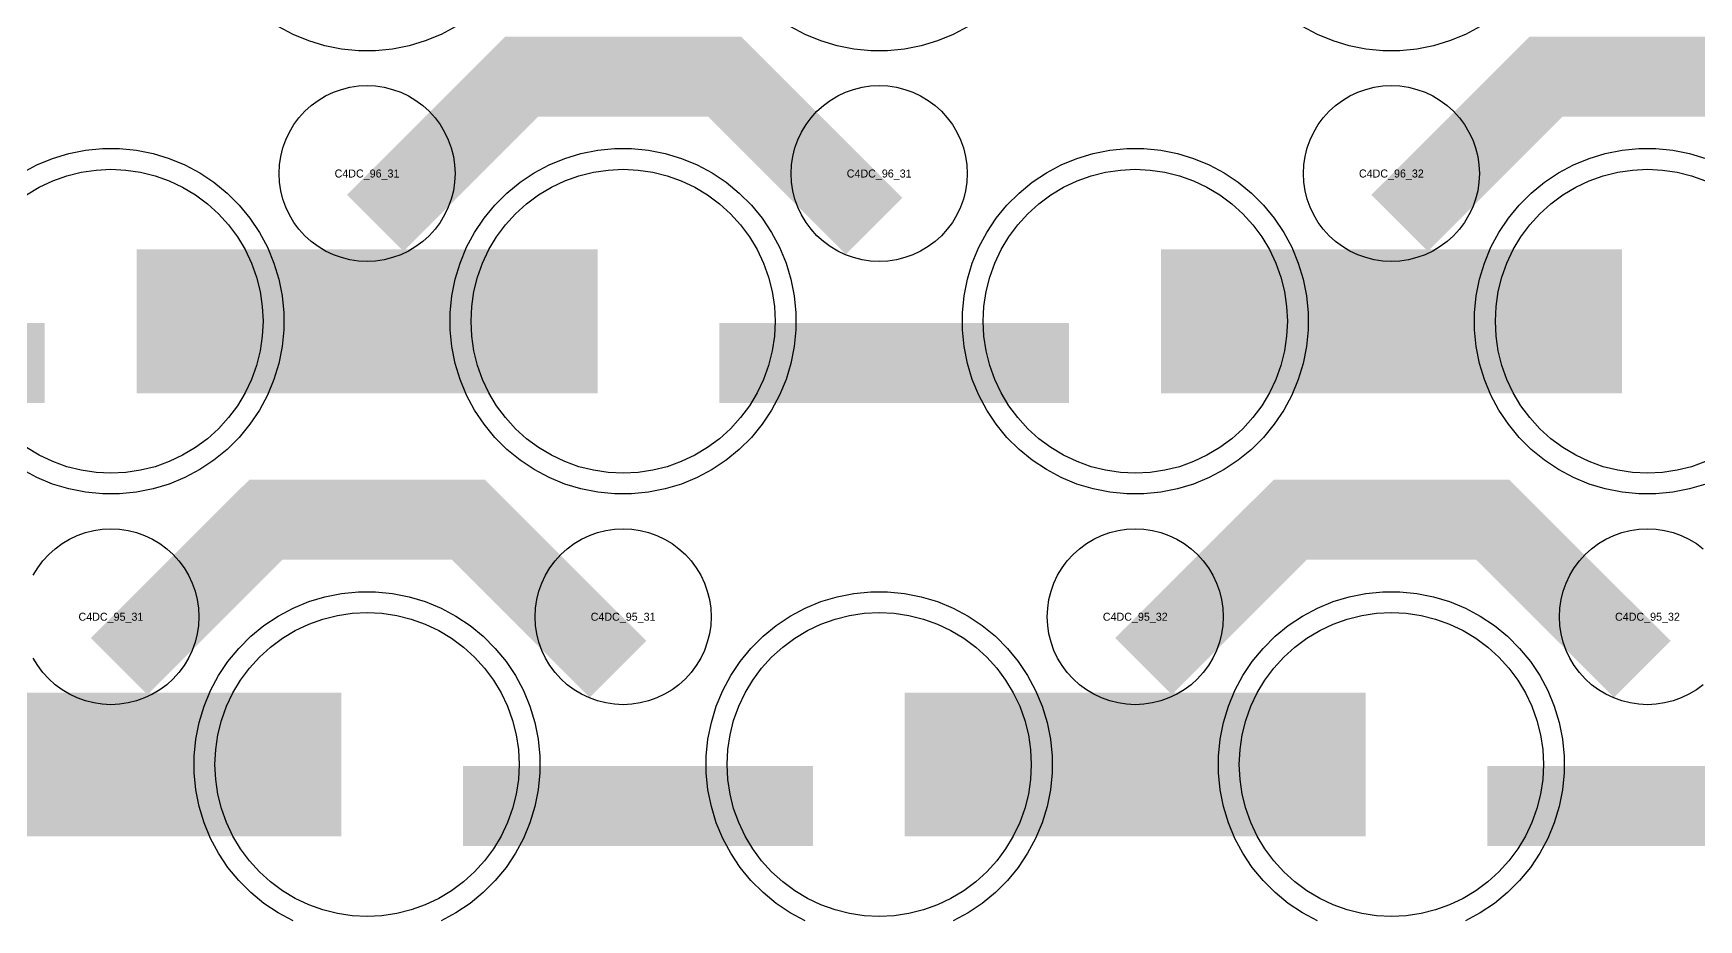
# Model space of a CAD drawing. Extents: x -11880 to 11880, y -14992 to 14992.
# Drawn here: x -2104 to -1584, y -1725 to -1447 of the extents above; entities that cross this region are included whole.
import ezdxf
from ezdxf.enums import TextEntityAlignment as Align

# ---------------------------------------------------------------- set-up
doc = ezdxf.new("R2010")
doc.units = 0
doc.header["$MEASUREMENT"] = 0
for name, color, linetype in [('GDS_775_DT_237', 138, 'CONTINUOUS'), ('RDL1_FS', 34, 'CONTINUOUS'), ('RDL_BS', 160, 'CONTINUOUS')]:
    doc.layers.add(name, color=color, linetype=linetype)

msp = doc.modelspace()

# ---------------------------------------------------------------- linework, layer by layer
at = {"layer": 'RDL1_FS'}
for points in [[(-2106.395, -1497.913), (-2102.395, -1495.515), (-2098.181, -1493.523), (-2093.791, -1491.951), (-2089.268, -1490.819), (-2084.657, -1490.135), (-2080, -1489.906), (-2075.343, -1490.135), (-2070.732, -1490.819), (-2066.209, -1491.951), (-2061.819, -1493.523), (-2057.605, -1495.515), (-2053.605, -1497.913), (-2049.86, -1500.691), (-2046.406, -1503.821), (-2043.276, -1507.275), (-2040.498, -1511.02), (-2038.1, -1515.02), (-2036.108, -1519.234), (-2034.536, -1523.624), (-2033.404, -1528.147), (-2032.72, -1532.758), (-2032.491, -1537.415), (-2032.72, -1542.072), (-2033.404, -1546.683), (-2034.536, -1551.206), (-2036.108, -1555.596), (-2038.1, -1559.81), (-2040.498, -1563.81), (-2043.276, -1567.555), (-2046.406, -1571.009), (-2049.86, -1574.139), (-2053.605, -1576.917), (-2057.605, -1579.315), (-2061.819, -1581.307), (-2066.209, -1582.879), (-2070.732, -1584.011), (-2075.343, -1584.695), (-2080, -1584.924), (-2084.657, -1584.695), (-2089.268, -1584.011), (-2093.791, -1582.879), (-2098.181, -1581.307), (-2102.395, -1579.315), (-2106.395, -1576.917)], [(-1581.819, -1581.307), (-1586.209, -1582.879), (-1590.732, -1584.011), (-1595.343, -1584.695), (-1600, -1584.924), (-1604.657, -1584.695), (-1609.268, -1584.011), (-1613.791, -1582.879), (-1618.181, -1581.307), (-1622.395, -1579.315), (-1626.395, -1576.917), (-1630.14, -1574.139), (-1633.594, -1571.009), (-1636.724, -1567.555), (-1639.502, -1563.81), (-1641.9, -1559.81), (-1643.892, -1555.596), (-1645.464, -1551.206), (-1646.596, -1546.683), (-1647.28, -1542.072), (-1647.509, -1537.415), (-1647.28, -1532.758), (-1646.596, -1528.147), (-1645.464, -1523.624), (-1643.892, -1519.234), (-1641.9, -1515.02), (-1639.502, -1511.02), (-1636.724, -1507.275), (-1633.594, -1503.821), (-1630.14, -1500.691), (-1626.395, -1497.913), (-1622.395, -1495.515), (-1618.181, -1493.523), (-1613.791, -1491.951), (-1609.268, -1490.819), (-1604.657, -1490.135), (-1600, -1489.906), (-1595.343, -1490.135), (-1590.732, -1490.819), (-1586.209, -1491.951), (-1581.819, -1493.523)]]:
    msp.add_lwpolyline(points, dxfattribs=at)
for points in [[(-1920, -1584.924), (-1924.657, -1584.695), (-1929.268, -1584.011), (-1933.791, -1582.879), (-1938.181, -1581.307), (-1942.395, -1579.315), (-1946.395, -1576.917), (-1950.14, -1574.139), (-1953.594, -1571.009), (-1956.724, -1567.555), (-1959.502, -1563.81), (-1961.9, -1559.81), (-1963.892, -1555.596), (-1965.464, -1551.206), (-1966.596, -1546.683), (-1967.28, -1542.072), (-1967.509, -1537.415), (-1967.28, -1532.758), (-1966.596, -1528.147), (-1965.464, -1523.624), (-1963.892, -1519.234), (-1961.9, -1515.02), (-1959.502, -1511.02), (-1956.724, -1507.275), (-1953.594, -1503.821), (-1950.14, -1500.691), (-1946.395, -1497.913), (-1942.395, -1495.515), (-1938.181, -1493.523), (-1933.791, -1491.951), (-1929.268, -1490.819), (-1924.657, -1490.135), (-1920, -1489.906), (-1915.343, -1490.135), (-1910.732, -1490.819), (-1906.209, -1491.951), (-1901.819, -1493.523), (-1897.605, -1495.515), (-1893.605, -1497.913), (-1889.86, -1500.691), (-1886.406, -1503.821), (-1883.276, -1507.275), (-1880.498, -1511.02), (-1878.1, -1515.02), (-1876.108, -1519.234), (-1874.536, -1523.624), (-1873.404, -1528.147), (-1872.72, -1532.758), (-1872.491, -1537.415), (-1872.72, -1542.072), (-1873.404, -1546.683), (-1874.536, -1551.206), (-1876.108, -1555.596), (-1878.1, -1559.81), (-1880.498, -1563.81), (-1883.276, -1567.555), (-1886.406, -1571.009), (-1889.86, -1574.139), (-1893.605, -1576.917), (-1897.605, -1579.315), (-1901.819, -1581.307), (-1906.209, -1582.879), (-1910.732, -1584.011), (-1915.343, -1584.695)], [(-1760, -1584.924), (-1764.657, -1584.695), (-1769.268, -1584.011), (-1773.791, -1582.879), (-1778.181, -1581.307), (-1782.395, -1579.315), (-1786.395, -1576.917), (-1790.14, -1574.139), (-1793.594, -1571.009), (-1796.724, -1567.555), (-1799.502, -1563.81), (-1801.9, -1559.81), (-1803.892, -1555.596), (-1805.464, -1551.206), (-1806.596, -1546.683), (-1807.28, -1542.072), (-1807.509, -1537.415), (-1807.28, -1532.758), (-1806.596, -1528.147), (-1805.464, -1523.624), (-1803.892, -1519.234), (-1801.9, -1515.02), (-1799.502, -1511.02), (-1796.724, -1507.275), (-1793.594, -1503.821), (-1790.14, -1500.691), (-1786.395, -1497.913), (-1782.395, -1495.515), (-1778.181, -1493.523), (-1773.791, -1491.951), (-1769.268, -1490.819), (-1764.657, -1490.135), (-1760, -1489.906), (-1755.343, -1490.135), (-1750.732, -1490.819), (-1746.209, -1491.951), (-1741.819, -1493.523), (-1737.605, -1495.515), (-1733.605, -1497.913), (-1729.86, -1500.691), (-1726.406, -1503.821), (-1723.276, -1507.275), (-1720.498, -1511.02), (-1718.1, -1515.02), (-1716.108, -1519.234), (-1714.536, -1523.624), (-1713.404, -1528.147), (-1712.72, -1532.758), (-1712.491, -1537.415), (-1712.72, -1542.072), (-1713.404, -1546.683), (-1714.536, -1551.206), (-1716.108, -1555.596), (-1718.1, -1559.81), (-1720.498, -1563.81), (-1723.276, -1567.555), (-1726.406, -1571.009), (-1729.86, -1574.139), (-1733.605, -1576.917), (-1737.605, -1579.315), (-1741.819, -1581.307), (-1746.209, -1582.879), (-1750.732, -1584.011), (-1755.343, -1584.695)], [(-2000, -1723.489), (-2004.657, -1723.26), (-2009.268, -1722.576), (-2013.791, -1721.444), (-2018.181, -1719.872), (-2022.395, -1717.88), (-2026.395, -1715.482), (-2030.14, -1712.704), (-2033.594, -1709.574), (-2036.724, -1706.12), (-2039.502, -1702.375), (-2041.9, -1698.375), (-2043.892, -1694.161), (-2045.464, -1689.771), (-2046.596, -1685.248), (-2047.28, -1680.637), (-2047.509, -1675.98), (-2047.28, -1671.323), (-2046.596, -1666.712), (-2045.464, -1662.189), (-2043.892, -1657.799), (-2041.9, -1653.585), (-2039.502, -1649.585), (-2036.724, -1645.84), (-2033.594, -1642.386), (-2030.14, -1639.256), (-2026.395, -1636.478), (-2022.395, -1634.08), (-2018.181, -1632.088), (-2013.791, -1630.516), (-2009.268, -1629.384), (-2004.657, -1628.7), (-2000, -1628.471), (-1995.343, -1628.7), (-1990.732, -1629.384), (-1986.209, -1630.516), (-1981.819, -1632.088), (-1977.605, -1634.08), (-1973.605, -1636.478), (-1969.86, -1639.256), (-1966.406, -1642.386), (-1963.276, -1645.84), (-1960.498, -1649.585), (-1958.1, -1653.585), (-1956.108, -1657.799), (-1954.536, -1662.189), (-1953.404, -1666.712), (-1952.72, -1671.323), (-1952.491, -1675.98), (-1952.72, -1680.637), (-1953.404, -1685.248), (-1954.536, -1689.771), (-1956.108, -1694.161), (-1958.1, -1698.375), (-1960.498, -1702.375), (-1963.276, -1706.12), (-1966.406, -1709.574), (-1969.86, -1712.704), (-1973.605, -1715.482), (-1977.605, -1717.88), (-1981.819, -1719.872), (-1986.209, -1721.444), (-1990.732, -1722.576), (-1995.343, -1723.26)], [(-1840, -1723.489), (-1844.657, -1723.26), (-1849.268, -1722.576), (-1853.791, -1721.444), (-1858.181, -1719.872), (-1862.395, -1717.88), (-1866.395, -1715.482), (-1870.14, -1712.704), (-1873.594, -1709.574), (-1876.724, -1706.12), (-1879.502, -1702.375), (-1881.9, -1698.375), (-1883.892, -1694.161), (-1885.464, -1689.771), (-1886.596, -1685.248), (-1887.28, -1680.637), (-1887.509, -1675.98), (-1887.28, -1671.323), (-1886.596, -1666.712), (-1885.464, -1662.189), (-1883.892, -1657.799), (-1881.9, -1653.585), (-1879.502, -1649.585), (-1876.724, -1645.84), (-1873.594, -1642.386), (-1870.14, -1639.256), (-1866.395, -1636.478), (-1862.395, -1634.08), (-1858.181, -1632.088), (-1853.791, -1630.516), (-1849.268, -1629.384), (-1844.657, -1628.7), (-1840, -1628.471), (-1835.343, -1628.7), (-1830.732, -1629.384), (-1826.209, -1630.516), (-1821.819, -1632.088), (-1817.605, -1634.08), (-1813.605, -1636.478), (-1809.86, -1639.256), (-1806.406, -1642.386), (-1803.276, -1645.84), (-1800.498, -1649.585), (-1798.1, -1653.585), (-1796.108, -1657.799), (-1794.536, -1662.189), (-1793.404, -1666.712), (-1792.72, -1671.323), (-1792.491, -1675.98), (-1792.72, -1680.637), (-1793.404, -1685.248), (-1794.536, -1689.771), (-1796.108, -1694.161), (-1798.1, -1698.375), (-1800.498, -1702.375), (-1803.276, -1706.12), (-1806.406, -1709.574), (-1809.86, -1712.704), (-1813.605, -1715.482), (-1817.605, -1717.88), (-1821.819, -1719.872), (-1826.209, -1721.444), (-1830.732, -1722.576), (-1835.343, -1723.26)], [(-1680, -1723.489), (-1684.657, -1723.26), (-1689.268, -1722.576), (-1693.791, -1721.444), (-1698.181, -1719.872), (-1702.395, -1717.88), (-1706.395, -1715.482), (-1710.14, -1712.704), (-1713.594, -1709.574), (-1716.724, -1706.12), (-1719.502, -1702.375), (-1721.9, -1698.375), (-1723.892, -1694.161), (-1725.464, -1689.771), (-1726.596, -1685.248), (-1727.28, -1680.637), (-1727.509, -1675.98), (-1727.28, -1671.323), (-1726.596, -1666.712), (-1725.464, -1662.189), (-1723.892, -1657.799), (-1721.9, -1653.585), (-1719.502, -1649.585), (-1716.724, -1645.84), (-1713.594, -1642.386), (-1710.14, -1639.256), (-1706.395, -1636.478), (-1702.395, -1634.08), (-1698.181, -1632.088), (-1693.791, -1630.516), (-1689.268, -1629.384), (-1684.657, -1628.7), (-1680, -1628.471), (-1675.343, -1628.7), (-1670.732, -1629.384), (-1666.209, -1630.516), (-1661.819, -1632.088), (-1657.605, -1634.08), (-1653.605, -1636.478), (-1649.86, -1639.256), (-1646.406, -1642.386), (-1643.276, -1645.84), (-1640.498, -1649.585), (-1638.1, -1653.585), (-1636.108, -1657.799), (-1634.536, -1662.189), (-1633.404, -1666.712), (-1632.72, -1671.323), (-1632.491, -1675.98), (-1632.72, -1680.637), (-1633.404, -1685.248), (-1634.536, -1689.771), (-1636.108, -1694.161), (-1638.1, -1698.375), (-1640.498, -1702.375), (-1643.276, -1706.12), (-1646.406, -1709.574), (-1649.86, -1712.704), (-1653.605, -1715.482), (-1657.605, -1717.88), (-1661.819, -1719.872), (-1666.209, -1721.444), (-1670.732, -1722.576), (-1675.343, -1723.26)]]:
    msp.add_lwpolyline(points, close=True, dxfattribs=at)
for points in [[(-2071.998, -1537.415, 45, 45, 0), (-1999.998, -1537.415, 45, 45, 0)], [(-1999.998, -1537.415, 45, 45, 0), (-1927.998, -1537.415, 45, 45, 0)], [(-1751.998, -1537.415, 45, 45, 0), (-1679.998, -1537.415, 45, 45, 0)], [(-1679.998, -1537.415, 45, 45, 0), (-1607.998, -1537.415, 45, 45, 0)], [(-2151.998, -1675.98, 45, 45, 0), (-2079.998, -1675.98, 45, 45, 0)], [(-2079.998, -1675.98, 45, 45, 0), (-2007.998, -1675.98, 45, 45, 0)], [(-1831.998, -1675.98, 45, 45, 0), (-1759.998, -1675.98, 45, 45, 0)], [(-1759.998, -1675.98, 45, 45, 0), (-1687.998, -1675.98, 45, 45, 0)]]:
    msp.add_lwpolyline(points, format="xyseb", dxfattribs=at)
at = {"layer": 'RDL_BS'}
for points in [[(-1972.223, -1445.233), (-1976.885, -1447.725), (-1981.795, -1449.756), (-1986.835, -1451.287), (-1992.062, -1452.333), (-1997.356, -1452.85), (-2002.644, -1452.85), (-2007.938, -1452.333), (-2013.165, -1451.287), (-2018.205, -1449.756), (-2023.115, -1447.725), (-2027.777, -1445.233)], [(-1812.223, -1445.233), (-1816.885, -1447.725), (-1821.795, -1449.756), (-1826.835, -1451.287), (-1832.062, -1452.333), (-1837.356, -1452.85), (-1842.644, -1452.85), (-1847.938, -1452.333), (-1853.165, -1451.287), (-1858.205, -1449.756), (-1863.115, -1447.725), (-1867.777, -1445.233)], [(-1652.223, -1445.233), (-1656.885, -1447.725), (-1661.795, -1449.756), (-1666.835, -1451.287), (-1672.062, -1452.333), (-1677.356, -1452.85), (-1682.644, -1452.85), (-1687.938, -1452.333), (-1693.165, -1451.287), (-1698.205, -1449.756), (-1703.115, -1447.725), (-1707.777, -1445.233)], [(-2107.777, -1491.032), (-2103.115, -1488.54), (-2098.205, -1486.509), (-2093.165, -1484.978), (-2087.938, -1483.932), (-2082.644, -1483.415), (-2077.356, -1483.415), (-2072.062, -1483.932), (-2066.835, -1484.978), (-2061.795, -1486.509), (-2056.885, -1488.54), (-2052.223, -1491.032), (-2047.809, -1493.979), (-2043.708, -1497.341), (-2039.926, -1501.123), (-2036.564, -1505.224), (-2033.617, -1509.638), (-2031.125, -1514.3), (-2029.094, -1519.21), (-2027.563, -1524.25), (-2026.517, -1529.477), (-2026, -1534.771), (-2026, -1540.059), (-2026.517, -1545.353), (-2027.563, -1550.58), (-2029.094, -1555.62), (-2031.125, -1560.53), (-2033.617, -1565.192), (-2036.564, -1569.606), (-2039.926, -1573.707), (-2043.708, -1577.489), (-2047.809, -1580.851), (-2052.223, -1583.798), (-2056.885, -1586.29), (-2061.795, -1588.321), (-2066.835, -1589.852), (-2072.062, -1590.898), (-2077.356, -1591.415), (-2082.644, -1591.415), (-2087.938, -1590.898), (-2093.165, -1589.852), (-2098.205, -1588.321), (-2103.115, -1586.29), (-2107.777, -1583.798)], [(-1581.795, -1588.321), (-1586.835, -1589.852), (-1592.062, -1590.898), (-1597.356, -1591.415), (-1602.644, -1591.415), (-1607.938, -1590.898), (-1613.165, -1589.852), (-1618.205, -1588.321), (-1623.115, -1586.29), (-1627.777, -1583.798), (-1632.191, -1580.851), (-1636.292, -1577.489), (-1640.074, -1573.707), (-1643.436, -1569.606), (-1646.383, -1565.192), (-1648.875, -1560.53), (-1650.906, -1555.62), (-1652.437, -1550.58), (-1653.483, -1545.353), (-1654, -1540.059), (-1654, -1534.771), (-1653.483, -1529.477), (-1652.437, -1524.25), (-1650.906, -1519.21), (-1648.875, -1514.3), (-1646.383, -1509.638), (-1643.436, -1505.224), (-1640.074, -1501.123), (-1636.292, -1497.341), (-1632.191, -1493.979), (-1627.777, -1491.032), (-1623.115, -1488.54), (-1618.205, -1486.509), (-1613.165, -1484.978), (-1607.938, -1483.932), (-1602.644, -1483.415), (-1597.356, -1483.415), (-1592.062, -1483.932), (-1586.835, -1484.978), (-1581.795, -1486.509)], [(-2104.25, -1616.836), (-2102.857, -1614.512), (-2101.254, -1612.349), (-2099.442, -1610.35), (-2097.443, -1608.538), (-2095.28, -1606.935), (-2092.956, -1605.542), (-2090.519, -1604.39), (-2087.984, -1603.483), (-2085.365, -1602.826), (-2082.693, -1602.43), (-2080, -1602.298), (-2077.307, -1602.43), (-2074.635, -1602.826), (-2072.016, -1603.483), (-2069.481, -1604.39), (-2067.044, -1605.542), (-2064.72, -1606.935), (-2062.557, -1608.538), (-2060.558, -1610.35), (-2058.746, -1612.349), (-2057.143, -1614.512), (-2055.75, -1616.836), (-2054.598, -1619.273), (-2053.691, -1621.808), (-2053.034, -1624.427), (-2052.638, -1627.099), (-2052.506, -1629.792), (-2052.638, -1632.485), (-2053.034, -1635.157), (-2053.691, -1637.776), (-2054.598, -1640.311), (-2055.75, -1642.748), (-2057.143, -1645.072), (-2058.746, -1647.235), (-2060.558, -1649.234), (-2062.557, -1651.046), (-2064.72, -1652.649), (-2067.044, -1654.042), (-2069.481, -1655.194), (-2072.016, -1656.101), (-2074.635, -1656.758), (-2077.307, -1657.154), (-2080, -1657.286), (-2082.693, -1657.154), (-2085.365, -1656.758), (-2087.984, -1656.101), (-2090.519, -1655.194), (-2092.956, -1654.042), (-2095.28, -1652.649), (-2097.443, -1651.046), (-2099.442, -1649.234), (-2101.254, -1647.235), (-2102.857, -1645.072), (-2104.25, -1642.748)], [(-1582.557, -1651.046), (-1584.72, -1652.649), (-1587.044, -1654.042), (-1589.481, -1655.194), (-1592.016, -1656.101), (-1594.635, -1656.758), (-1597.307, -1657.154), (-1600, -1657.286), (-1602.693, -1657.154), (-1605.365, -1656.758), (-1607.984, -1656.101), (-1610.519, -1655.194), (-1612.956, -1654.042), (-1615.28, -1652.649), (-1617.443, -1651.046), (-1619.442, -1649.234), (-1621.254, -1647.235), (-1622.857, -1645.072), (-1624.25, -1642.748), (-1625.402, -1640.311), (-1626.309, -1637.776), (-1626.966, -1635.157), (-1627.362, -1632.485), (-1627.494, -1629.792), (-1627.362, -1627.099), (-1626.966, -1624.427), (-1626.309, -1621.808), (-1625.402, -1619.273), (-1624.25, -1616.836), (-1622.857, -1614.512), (-1621.254, -1612.349), (-1619.442, -1610.35), (-1617.443, -1608.538), (-1615.28, -1606.935), (-1612.956, -1605.542), (-1610.519, -1604.39), (-1607.984, -1603.483), (-1605.365, -1602.826), (-1602.693, -1602.43), (-1600, -1602.298), (-1597.307, -1602.43), (-1594.635, -1602.826), (-1592.016, -1603.483), (-1589.481, -1604.39), (-1587.044, -1605.542), (-1584.72, -1606.935), (-1582.557, -1608.538)], [(-2023.115, -1724.855), (-2027.777, -1722.363), (-2032.191, -1719.416), (-2036.292, -1716.054), (-2040.074, -1712.272), (-2043.436, -1708.171), (-2046.383, -1703.757), (-2048.875, -1699.095), (-2050.906, -1694.185), (-2052.437, -1689.145), (-2053.483, -1683.918), (-2054, -1678.624), (-2054, -1673.336), (-2053.483, -1668.042), (-2052.437, -1662.815), (-2050.906, -1657.775), (-2048.875, -1652.865), (-2046.383, -1648.203), (-2043.436, -1643.789), (-2040.074, -1639.688), (-2036.292, -1635.906), (-2032.191, -1632.544), (-2027.777, -1629.597), (-2023.115, -1627.105), (-2018.205, -1625.074), (-2013.165, -1623.543), (-2007.938, -1622.497), (-2002.644, -1621.98), (-1997.356, -1621.98), (-1992.062, -1622.497), (-1986.835, -1623.543), (-1981.795, -1625.074), (-1976.885, -1627.105), (-1972.223, -1629.597), (-1967.809, -1632.544), (-1963.708, -1635.906), (-1959.926, -1639.688), (-1956.564, -1643.789), (-1953.617, -1648.203), (-1951.125, -1652.865), (-1949.094, -1657.775), (-1947.563, -1662.815), (-1946.517, -1668.042), (-1946, -1673.336), (-1946, -1678.624), (-1946.517, -1683.918), (-1947.563, -1689.145), (-1949.094, -1694.185), (-1951.125, -1699.095), (-1953.617, -1703.757), (-1956.564, -1708.171), (-1959.926, -1712.272), (-1963.708, -1716.054), (-1967.809, -1719.416), (-1972.223, -1722.363), (-1976.885, -1724.855)], [(-1863.115, -1724.855), (-1867.777, -1722.363), (-1872.191, -1719.416), (-1876.292, -1716.054), (-1880.074, -1712.272), (-1883.436, -1708.171), (-1886.383, -1703.757), (-1888.875, -1699.095), (-1890.906, -1694.185), (-1892.437, -1689.145), (-1893.483, -1683.918), (-1894, -1678.624), (-1894, -1673.336), (-1893.483, -1668.042), (-1892.437, -1662.815), (-1890.906, -1657.775), (-1888.875, -1652.865), (-1886.383, -1648.203), (-1883.436, -1643.789), (-1880.074, -1639.688), (-1876.292, -1635.906), (-1872.191, -1632.544), (-1867.777, -1629.597), (-1863.115, -1627.105), (-1858.205, -1625.074), (-1853.165, -1623.543), (-1847.938, -1622.497), (-1842.644, -1621.98), (-1837.356, -1621.98), (-1832.062, -1622.497), (-1826.835, -1623.543), (-1821.795, -1625.074), (-1816.885, -1627.105), (-1812.223, -1629.597), (-1807.809, -1632.544), (-1803.708, -1635.906), (-1799.926, -1639.688), (-1796.564, -1643.789), (-1793.617, -1648.203), (-1791.125, -1652.865), (-1789.094, -1657.775), (-1787.563, -1662.815), (-1786.517, -1668.042), (-1786, -1673.336), (-1786, -1678.624), (-1786.517, -1683.918), (-1787.563, -1689.145), (-1789.094, -1694.185), (-1791.125, -1699.095), (-1793.617, -1703.757), (-1796.564, -1708.171), (-1799.926, -1712.272), (-1803.708, -1716.054), (-1807.809, -1719.416), (-1812.223, -1722.363), (-1816.885, -1724.855)], [(-1703.115, -1724.855), (-1707.777, -1722.363), (-1712.191, -1719.416), (-1716.292, -1716.054), (-1720.074, -1712.272), (-1723.436, -1708.171), (-1726.383, -1703.757), (-1728.875, -1699.095), (-1730.906, -1694.185), (-1732.437, -1689.145), (-1733.483, -1683.918), (-1734, -1678.624), (-1734, -1673.336), (-1733.483, -1668.042), (-1732.437, -1662.815), (-1730.906, -1657.775), (-1728.875, -1652.865), (-1726.383, -1648.203), (-1723.436, -1643.789), (-1720.074, -1639.688), (-1716.292, -1635.906), (-1712.191, -1632.544), (-1707.777, -1629.597), (-1703.115, -1627.105), (-1698.205, -1625.074), (-1693.165, -1623.543), (-1687.938, -1622.497), (-1682.644, -1621.98), (-1677.356, -1621.98), (-1672.062, -1622.497), (-1666.835, -1623.543), (-1661.795, -1625.074), (-1656.885, -1627.105), (-1652.223, -1629.597), (-1647.809, -1632.544), (-1643.708, -1635.906), (-1639.926, -1639.688), (-1636.564, -1643.789), (-1633.617, -1648.203), (-1631.125, -1652.865), (-1629.094, -1657.775), (-1627.563, -1662.815), (-1626.517, -1668.042), (-1626, -1673.336), (-1626, -1678.624), (-1626.517, -1683.918), (-1627.563, -1689.145), (-1629.094, -1694.185), (-1631.125, -1699.095), (-1633.617, -1703.757), (-1636.564, -1708.171), (-1639.926, -1712.272), (-1643.708, -1716.054), (-1647.809, -1719.416), (-1652.223, -1722.363), (-1656.885, -1724.855)]]:
    msp.add_lwpolyline(points, dxfattribs=at)
for points in [[(-1997.438, -1506.729, 25, 25, 0), (-1951.623, -1460.914, 25, 25, 0), (-1918.07, -1460.914, 25, 25, 0)], [(-1841.599, -1507.628, 25, 25, 0), (-1888.313, -1460.914, 25, 25, 0), (-1918.071, -1460.914, 25, 25, 0)], [(-1677.438, -1506.729, 25, 25, 0), (-1631.623, -1460.914, 25, 25, 0), (-1598.07, -1460.914, 25, 25, 0)], [(-1521.599, -1507.628, 25, 25, 0), (-1568.313, -1460.914, 25, 25, 0), (-1598.071, -1460.914, 25, 25, 0)], [(-2209.984, -1550.428, 25, 25, 0), (-2100.719, -1550.428, 25, 25, 0)], [(-1889.984, -1550.428, 25, 25, 0), (-1780.719, -1550.428, 25, 25, 0)], [(-2077.438, -1645.294, 25, 25, 0), (-2031.623, -1599.479, 25, 25, 0), (-1998.07, -1599.479, 25, 25, 0)], [(-1921.599, -1646.193, 25, 25, 0), (-1968.313, -1599.479, 25, 25, 0), (-1998.071, -1599.479, 25, 25, 0)], [(-1757.438, -1645.294, 25, 25, 0), (-1711.623, -1599.479, 25, 25, 0), (-1678.07, -1599.479, 25, 25, 0)], [(-1601.599, -1646.193, 25, 25, 0), (-1648.313, -1599.479, 25, 25, 0), (-1678.071, -1599.479, 25, 25, 0)], [(-1969.984, -1688.993, 25, 25, 0), (-1860.719, -1688.993, 25, 25, 0)], [(-1649.984, -1688.993, 25, 25, 0), (-1540.719, -1688.993, 25, 25, 0)]]:
    msp.add_lwpolyline(points, format="xyseb", dxfattribs=at)
for points in [[(-2000, -1518.721), (-2002.693, -1518.589), (-2005.365, -1518.193), (-2007.984, -1517.536), (-2010.519, -1516.629), (-2012.956, -1515.477), (-2015.28, -1514.084), (-2017.443, -1512.481), (-2019.442, -1510.669), (-2021.254, -1508.67), (-2022.857, -1506.507), (-2024.25, -1504.183), (-2025.402, -1501.746), (-2026.309, -1499.211), (-2026.966, -1496.592), (-2027.362, -1493.92), (-2027.494, -1491.227), (-2027.362, -1488.534), (-2026.966, -1485.862), (-2026.309, -1483.243), (-2025.402, -1480.708), (-2024.25, -1478.271), (-2022.857, -1475.947), (-2021.254, -1473.784), (-2019.442, -1471.785), (-2017.443, -1469.973), (-2015.28, -1468.37), (-2012.956, -1466.977), (-2010.519, -1465.825), (-2007.984, -1464.918), (-2005.365, -1464.261), (-2002.693, -1463.865), (-2000, -1463.733), (-1997.307, -1463.865), (-1994.635, -1464.261), (-1992.016, -1464.918), (-1989.481, -1465.825), (-1987.044, -1466.977), (-1984.72, -1468.37), (-1982.557, -1469.973), (-1980.558, -1471.785), (-1978.746, -1473.784), (-1977.143, -1475.947), (-1975.75, -1478.271), (-1974.598, -1480.708), (-1973.691, -1483.243), (-1973.034, -1485.862), (-1972.638, -1488.534), (-1972.506, -1491.227), (-1972.638, -1493.92), (-1973.034, -1496.592), (-1973.691, -1499.211), (-1974.598, -1501.746), (-1975.75, -1504.183), (-1977.143, -1506.507), (-1978.746, -1508.67), (-1980.558, -1510.669), (-1982.557, -1512.481), (-1984.72, -1514.084), (-1987.044, -1515.477), (-1989.481, -1516.629), (-1992.016, -1517.536), (-1994.635, -1518.193), (-1997.307, -1518.589)], [(-1840, -1518.721), (-1842.693, -1518.589), (-1845.365, -1518.193), (-1847.984, -1517.536), (-1850.519, -1516.629), (-1852.956, -1515.477), (-1855.28, -1514.084), (-1857.443, -1512.481), (-1859.442, -1510.669), (-1861.254, -1508.67), (-1862.857, -1506.507), (-1864.25, -1504.183), (-1865.402, -1501.746), (-1866.309, -1499.211), (-1866.966, -1496.592), (-1867.362, -1493.92), (-1867.494, -1491.227), (-1867.362, -1488.534), (-1866.966, -1485.862), (-1866.309, -1483.243), (-1865.402, -1480.708), (-1864.25, -1478.271), (-1862.857, -1475.947), (-1861.254, -1473.784), (-1859.442, -1471.785), (-1857.443, -1469.973), (-1855.28, -1468.37), (-1852.956, -1466.977), (-1850.519, -1465.825), (-1847.984, -1464.918), (-1845.365, -1464.261), (-1842.693, -1463.865), (-1840, -1463.733), (-1837.307, -1463.865), (-1834.635, -1464.261), (-1832.016, -1464.918), (-1829.481, -1465.825), (-1827.044, -1466.977), (-1824.72, -1468.37), (-1822.557, -1469.973), (-1820.558, -1471.785), (-1818.746, -1473.784), (-1817.143, -1475.947), (-1815.75, -1478.271), (-1814.598, -1480.708), (-1813.691, -1483.243), (-1813.034, -1485.862), (-1812.638, -1488.534), (-1812.506, -1491.227), (-1812.638, -1493.92), (-1813.034, -1496.592), (-1813.691, -1499.211), (-1814.598, -1501.746), (-1815.75, -1504.183), (-1817.143, -1506.507), (-1818.746, -1508.67), (-1820.558, -1510.669), (-1822.557, -1512.481), (-1824.72, -1514.084), (-1827.044, -1515.477), (-1829.481, -1516.629), (-1832.016, -1517.536), (-1834.635, -1518.193), (-1837.307, -1518.589)], [(-1680, -1518.721), (-1682.693, -1518.589), (-1685.365, -1518.193), (-1687.984, -1517.536), (-1690.519, -1516.629), (-1692.956, -1515.477), (-1695.28, -1514.084), (-1697.443, -1512.481), (-1699.442, -1510.669), (-1701.254, -1508.67), (-1702.857, -1506.507), (-1704.25, -1504.183), (-1705.402, -1501.746), (-1706.309, -1499.211), (-1706.966, -1496.592), (-1707.362, -1493.92), (-1707.494, -1491.227), (-1707.362, -1488.534), (-1706.966, -1485.862), (-1706.309, -1483.243), (-1705.402, -1480.708), (-1704.25, -1478.271), (-1702.857, -1475.947), (-1701.254, -1473.784), (-1699.442, -1471.785), (-1697.443, -1469.973), (-1695.28, -1468.37), (-1692.956, -1466.977), (-1690.519, -1465.825), (-1687.984, -1464.918), (-1685.365, -1464.261), (-1682.693, -1463.865), (-1680, -1463.733), (-1677.307, -1463.865), (-1674.635, -1464.261), (-1672.016, -1464.918), (-1669.481, -1465.825), (-1667.044, -1466.977), (-1664.72, -1468.37), (-1662.557, -1469.973), (-1660.558, -1471.785), (-1658.746, -1473.784), (-1657.143, -1475.947), (-1655.75, -1478.271), (-1654.598, -1480.708), (-1653.691, -1483.243), (-1653.034, -1485.862), (-1652.638, -1488.534), (-1652.506, -1491.227), (-1652.638, -1493.92), (-1653.034, -1496.592), (-1653.691, -1499.211), (-1654.598, -1501.746), (-1655.75, -1504.183), (-1657.143, -1506.507), (-1658.746, -1508.67), (-1660.558, -1510.669), (-1662.557, -1512.481), (-1664.72, -1514.084), (-1667.044, -1515.477), (-1669.481, -1516.629), (-1672.016, -1517.536), (-1674.635, -1518.193), (-1677.307, -1518.589)], [(-1922.644, -1591.415), (-1927.938, -1590.898), (-1933.165, -1589.852), (-1938.205, -1588.321), (-1943.115, -1586.29), (-1947.777, -1583.798), (-1952.191, -1580.851), (-1956.292, -1577.489), (-1960.074, -1573.707), (-1963.436, -1569.606), (-1966.383, -1565.192), (-1968.875, -1560.53), (-1970.906, -1555.62), (-1972.437, -1550.58), (-1973.483, -1545.353), (-1974, -1540.059), (-1974, -1534.771), (-1973.483, -1529.477), (-1972.437, -1524.25), (-1970.906, -1519.21), (-1968.875, -1514.3), (-1966.383, -1509.638), (-1963.436, -1505.224), (-1960.074, -1501.123), (-1956.292, -1497.341), (-1952.191, -1493.979), (-1947.777, -1491.032), (-1943.115, -1488.54), (-1938.205, -1486.509), (-1933.165, -1484.978), (-1927.938, -1483.932), (-1922.644, -1483.415), (-1917.356, -1483.415), (-1912.062, -1483.932), (-1906.835, -1484.978), (-1901.795, -1486.509), (-1896.885, -1488.54), (-1892.223, -1491.032), (-1887.809, -1493.979), (-1883.708, -1497.341), (-1879.926, -1501.123), (-1876.564, -1505.224), (-1873.617, -1509.638), (-1871.125, -1514.3), (-1869.094, -1519.21), (-1867.563, -1524.25), (-1866.517, -1529.477), (-1866, -1534.771), (-1866, -1540.059), (-1866.517, -1545.353), (-1867.563, -1550.58), (-1869.094, -1555.62), (-1871.125, -1560.53), (-1873.617, -1565.192), (-1876.564, -1569.606), (-1879.926, -1573.707), (-1883.708, -1577.489), (-1887.809, -1580.851), (-1892.223, -1583.798), (-1896.885, -1586.29), (-1901.795, -1588.321), (-1906.835, -1589.852), (-1912.062, -1590.898), (-1917.356, -1591.415)], [(-1762.644, -1591.415), (-1767.938, -1590.898), (-1773.165, -1589.852), (-1778.205, -1588.321), (-1783.115, -1586.29), (-1787.777, -1583.798), (-1792.191, -1580.851), (-1796.292, -1577.489), (-1800.074, -1573.707), (-1803.436, -1569.606), (-1806.383, -1565.192), (-1808.875, -1560.53), (-1810.906, -1555.62), (-1812.437, -1550.58), (-1813.483, -1545.353), (-1814, -1540.059), (-1814, -1534.771), (-1813.483, -1529.477), (-1812.437, -1524.25), (-1810.906, -1519.21), (-1808.875, -1514.3), (-1806.383, -1509.638), (-1803.436, -1505.224), (-1800.074, -1501.123), (-1796.292, -1497.341), (-1792.191, -1493.979), (-1787.777, -1491.032), (-1783.115, -1488.54), (-1778.205, -1486.509), (-1773.165, -1484.978), (-1767.938, -1483.932), (-1762.644, -1483.415), (-1757.356, -1483.415), (-1752.062, -1483.932), (-1746.835, -1484.978), (-1741.795, -1486.509), (-1736.885, -1488.54), (-1732.223, -1491.032), (-1727.809, -1493.979), (-1723.708, -1497.341), (-1719.926, -1501.123), (-1716.564, -1505.224), (-1713.617, -1509.638), (-1711.125, -1514.3), (-1709.094, -1519.21), (-1707.563, -1524.25), (-1706.517, -1529.477), (-1706, -1534.771), (-1706, -1540.059), (-1706.517, -1545.353), (-1707.563, -1550.58), (-1709.094, -1555.62), (-1711.125, -1560.53), (-1713.617, -1565.192), (-1716.564, -1569.606), (-1719.926, -1573.707), (-1723.708, -1577.489), (-1727.809, -1580.851), (-1732.223, -1583.798), (-1736.885, -1586.29), (-1741.795, -1588.321), (-1746.835, -1589.852), (-1752.062, -1590.898), (-1757.356, -1591.415)], [(-1920, -1657.286), (-1922.693, -1657.154), (-1925.365, -1656.758), (-1927.984, -1656.101), (-1930.519, -1655.194), (-1932.956, -1654.042), (-1935.28, -1652.649), (-1937.443, -1651.046), (-1939.442, -1649.234), (-1941.254, -1647.235), (-1942.857, -1645.072), (-1944.25, -1642.748), (-1945.402, -1640.311), (-1946.309, -1637.776), (-1946.966, -1635.157), (-1947.362, -1632.485), (-1947.494, -1629.792), (-1947.362, -1627.099), (-1946.966, -1624.427), (-1946.309, -1621.808), (-1945.402, -1619.273), (-1944.25, -1616.836), (-1942.857, -1614.512), (-1941.254, -1612.349), (-1939.442, -1610.35), (-1937.443, -1608.538), (-1935.28, -1606.935), (-1932.956, -1605.542), (-1930.519, -1604.39), (-1927.984, -1603.483), (-1925.365, -1602.826), (-1922.693, -1602.43), (-1920, -1602.298), (-1917.307, -1602.43), (-1914.635, -1602.826), (-1912.016, -1603.483), (-1909.481, -1604.39), (-1907.044, -1605.542), (-1904.72, -1606.935), (-1902.557, -1608.538), (-1900.558, -1610.35), (-1898.746, -1612.349), (-1897.143, -1614.512), (-1895.75, -1616.836), (-1894.598, -1619.273), (-1893.691, -1621.808), (-1893.034, -1624.427), (-1892.638, -1627.099), (-1892.506, -1629.792), (-1892.638, -1632.485), (-1893.034, -1635.157), (-1893.691, -1637.776), (-1894.598, -1640.311), (-1895.75, -1642.748), (-1897.143, -1645.072), (-1898.746, -1647.235), (-1900.558, -1649.234), (-1902.557, -1651.046), (-1904.72, -1652.649), (-1907.044, -1654.042), (-1909.481, -1655.194), (-1912.016, -1656.101), (-1914.635, -1656.758), (-1917.307, -1657.154)], [(-1760, -1657.286), (-1762.693, -1657.154), (-1765.365, -1656.758), (-1767.984, -1656.101), (-1770.519, -1655.194), (-1772.956, -1654.042), (-1775.28, -1652.649), (-1777.443, -1651.046), (-1779.442, -1649.234), (-1781.254, -1647.235), (-1782.857, -1645.072), (-1784.25, -1642.748), (-1785.402, -1640.311), (-1786.309, -1637.776), (-1786.966, -1635.157), (-1787.362, -1632.485), (-1787.494, -1629.792), (-1787.362, -1627.099), (-1786.966, -1624.427), (-1786.309, -1621.808), (-1785.402, -1619.273), (-1784.25, -1616.836), (-1782.857, -1614.512), (-1781.254, -1612.349), (-1779.442, -1610.35), (-1777.443, -1608.538), (-1775.28, -1606.935), (-1772.956, -1605.542), (-1770.519, -1604.39), (-1767.984, -1603.483), (-1765.365, -1602.826), (-1762.693, -1602.43), (-1760, -1602.298), (-1757.307, -1602.43), (-1754.635, -1602.826), (-1752.016, -1603.483), (-1749.481, -1604.39), (-1747.044, -1605.542), (-1744.72, -1606.935), (-1742.557, -1608.538), (-1740.558, -1610.35), (-1738.746, -1612.349), (-1737.143, -1614.512), (-1735.75, -1616.836), (-1734.598, -1619.273), (-1733.691, -1621.808), (-1733.034, -1624.427), (-1732.638, -1627.099), (-1732.506, -1629.792), (-1732.638, -1632.485), (-1733.034, -1635.157), (-1733.691, -1637.776), (-1734.598, -1640.311), (-1735.75, -1642.748), (-1737.143, -1645.072), (-1738.746, -1647.235), (-1740.558, -1649.234), (-1742.557, -1651.046), (-1744.72, -1652.649), (-1747.044, -1654.042), (-1749.481, -1655.194), (-1752.016, -1656.101), (-1754.635, -1656.758), (-1757.307, -1657.154)]]:
    msp.add_lwpolyline(points, close=True, dxfattribs=at)

# ---------------------------------------------------------------- texts
at = {"layer": 'GDS_775_DT_237'}
for s, p in [('C4DC_96_31', (-2000, -1491.227)), ('C4DC_96_31', (-2000, -1491.227)), ('C4DC_96_31', (-1840, -1491.227)), ('C4DC_96_31', (-1840, -1491.227)), ('C4DC_96_32', (-1680, -1491.227)), ('C4DC_96_32', (-1680, -1491.227)), ('C4DC_95_31', (-2080, -1629.792)), ('C4DC_95_31', (-2080, -1629.792)), ('C4DC_95_31', (-1920, -1629.792)), ('C4DC_95_31', (-1920, -1629.792)), ('C4DC_95_32', (-1760, -1629.792)), ('C4DC_95_32', (-1760, -1629.792)), ('C4DC_95_32', (-1600, -1629.792)), ('C4DC_95_32', (-1600, -1629.792))]:
    msp.add_text(s, height=2.5, dxfattribs=at).set_placement(p, align=Align.MIDDLE_CENTER)

doc.saveas('drawing.dxf')
